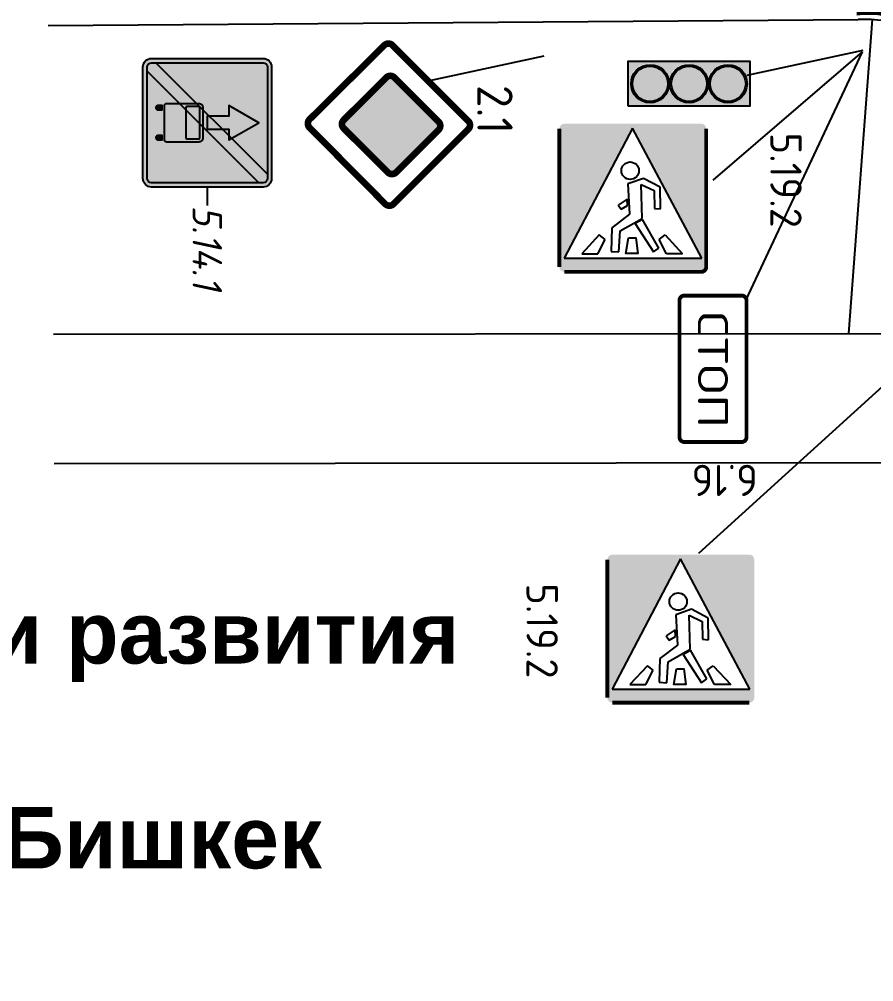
# Model space of a CAD drawing. Header units: millimetres. Extents: x 333 to 4944, y 2074 to 4864.
# Drawn here: x 1258 to 1945, y 2083 to 2858 of the extents above; entities that cross this region are included whole.
import ezdxf
from ezdxf.enums import TextEntityAlignment as Align

# ---------------------------------------------------------------- set-up
doc = ezdxf.new("R2010")
doc.units = ezdxf.units.MM
doc.layers.get('0').update_dxf_attribs({"color": 152})
doc.layers.add('знаки', color=7, linetype='Continuous')
doc.layers.add('Описание', color=250, linetype='Continuous', lineweight=15)
doc.layers.add('разметка', color=251, linetype='Continuous', lineweight=15)
doc.styles.add('ROMAND', font='ROMAND.SHX', dxfattribs={"height": 2})
doc.styles.add('SASH', font='simplex8.shx', dxfattribs={"width": 0.9, "oblique": 12})
doc.styles.get("Standard").update_dxf_attribs({"font": 'arial.ttf'})

# ---------------------------------------------------------------- blocks, each defined once
blk = doc.blocks.new('5.14.1')
at = {"layer": 'знаки', "true_color": 0xffffff}
h = blk.add_hatch(color=7, dxfattribs=at)
edge = h.paths.add_edge_path()
edge.add_arc((-1.516666666666666, 3.266666666666666), 0.2333333333333343, 89.99999999999648, 179.9999999999965, ccw=False)
edge.add_line((-1.516666666666652, 3.5), (1.516666666666538, 3.5))
edge.add_arc((1.516666666666561, 3.266666666666675), 0.2333333333333254, 1.3073986337985843e-12, 90.00000000000568, ccw=False)
edge.add_line((1.749999999999886, 3.26666666666668), (1.749999999999886, 0.2333333333333201))
edge.add_arc((1.516666666666561, 0.2333333333333255), 0.2333333333333254, 269.9999999999944, 359.9999999999987, ccw=False)
edge.add_line((1.516666666666538, 0), (-1.516666666666652, 0))
edge.add_arc((-1.516666666666675, 0.2333333333333255), 0.2333333333333255, 180.0000000000013, 270.0000000000056, ccw=False)
edge.add_line((-1.75, 0.2333333333333201), (-1.75, 3.26666666666668))
edge = h.paths.add_edge_path(flags=16)
edge.add_arc((-1.516666666666704, 3.266666666666619), 0.1166666666667355, 89.9999999999742, 179.9999999999699, ccw=False)
edge.add_line((-1.516666666666652, 3.383333333333354), (1.516666666666538, 3.383333333333354))
edge.add_arc((1.51666666666659, 3.266666666666619), 0.1166666666667355, 3.012701199622825e-11, 90.0000000000258, ccw=False)
edge.add_line((1.633333333333326, 3.26666666666668), (1.633333333333326, 0.2333333333333201))
edge.add_arc((1.516666666666604, 0.2333333333333956), 0.1166666666667213, 269.99999999996726, 359.9999999999629, ccw=False)
edge.add_line((1.516666666666538, 0.1166666666666742), (-1.516666666666652, 0.1166666666666742))
edge.add_arc((-1.516666666666718, 0.2333333333333956), 0.1166666666667213, 180.0000000000371, 270.00000000003274, ccw=False)
edge.add_line((-1.633333333333439, 0.2333333333333201), (-1.633333333333439, 3.26666666666668))
at = {"layer": 'знаки'}
h = blk.add_hatch(color=5, dxfattribs=at)
edge = h.paths.add_edge_path()
edge.add_arc((-1.516666666666704, 3.266666666666619), 0.1166666666667355, 89.9999999999742, 179.9999999999699, ccw=False)
edge.add_line((-1.516666666666652, 3.383333333333354), (1.516666666666538, 3.383333333333354))
edge.add_arc((1.51666666666659, 3.266666666666619), 0.1166666666667355, 3.012701199622825e-11, 90.0000000000258, ccw=False)
edge.add_line((1.633333333333326, 3.26666666666668), (1.633333333333326, 0.2333333333333201))
edge.add_arc((1.516666666666604, 0.2333333333333956), 0.1166666666667213, 269.99999999996726, 359.9999999999629, ccw=False)
edge.add_line((1.516666666666538, 0.1166666666666742), (-1.516666666666652, 0.1166666666666742))
edge.add_arc((-1.516666666666718, 0.2333333333333956), 0.1166666666667213, 180.0000000000371, 270.00000000003274, ccw=False)
edge.add_line((-1.633333333333439, 0.2333333333333201), (-1.633333333333439, 3.26666666666668))
h.paths.add_polyline_path([(0, 1.749999999999943), (0.1750000000000682, 1.749999999999943), (0.1750000000000682, 2.333333333333314), (0.4666666666665833, 2.333333333333314), (0, 3.150000000000006), (-0.466666666666697, 2.333333333333314), (-0.1750000000000682, 2.333333333333314), (-0.1750000000000682, 1.749999999999943)], flags=16)
edge = h.paths.add_edge_path(flags=16)
edge.add_arc((0.4666666666665579, 0.6416666666666485), 0.0583333333333057, 270.000000000025, 359.999999999975, ccw=False)
edge.add_line((0.4666666666665833, 0.5833333333333428), (-0.466666666666697, 0.5833333333333428))
edge.add_arc((-0.4666666666666716, 0.6416666666666485), 0.0583333333333057, 180.000000000025, 269.999999999975, ccw=False)
edge.add_line((-0.5249999999999773, 0.6416666666666231), (-0.5249999999999773, 1.516666666666595))
edge.add_arc((-0.4083333333333643, 1.516666666666656), 0.116666666666613, 90.0000000000258, 180.0000000000301, ccw=False)
edge.add_line((-0.4083333333334167, 1.633333333333269), (0.4083333333331893, 1.633333333333269))
edge.add_arc((0.4083333333331938, 1.516666666666599), 0.1166666666666698, -2.2168933355715126e-12, 90.00000000000222, ccw=False)
edge.add_line((0.5249999999998636, 1.516666666666595), (0.5249999999998636, 0.6416666666666231))
edge = h.paths.add_edge_path(flags=0)
edge.add_arc((0.4083333333331901, 1.516666666666539), 0.02916666666680989, 1.099199697908394e-10, 90.00000000000152)
edge.add_line((0.4083333333331893, 1.545833333333348), (-0.408333333333303, 1.545833333333235))
edge.add_arc((-0.4083333333332486, 1.516666666666597), 0.0291666666666377, 90.00000000010698, 179.9999999997815)
edge.add_line((-0.4374999999998863, 1.516666666666708), (-0.4375, 1.19583333333324))
edge.add_arc((-0.4083333333333049, 1.195833333333295), 0.0291666666666951, 180.0000000001077, 270.0000000000037)
edge.add_line((-0.408333333333303, 1.1666666666666), (0.408333333333303, 1.1666666666666))
edge.add_arc((0.4083333333333049, 1.195833333333295), 0.02916666666669498, 269.9999999999963, 359.9999999998922)
edge.add_line((0.4375, 1.19583333333324), (0.4375, 1.516666666666595))
edge = h.paths.add_edge_path(flags=16)
edge.add_line((-0.3500000000000227, 0.4083333333332746), (-0.3500000000000227, 0.5249999999998352))
edge.add_line((-0.3500000000000227, 0.5249999999998352), (-0.466666666666697, 0.5249999999998352))
edge.add_line((-0.466666666666697, 0.5249999999998352), (-0.466666666666697, 0.4083333333332746))
edge.add_arc((-0.4083333333333599, 0.4083333333332746), 0.05833333333333712, 180, 360)
edge = h.paths.add_edge_path(flags=16)
edge.add_line((0.4666666666665833, 0.4083333333332746), (0.4666666666665833, 0.5249999999998352))
edge.add_line((0.4666666666665833, 0.5249999999998352), (0.3499999999999091, 0.5249999999998352))
edge.add_line((0.3499999999999091, 0.5249999999998352), (0.3499999999999091, 0.4083333333332746))
edge.add_arc((0.4083333333332462, 0.4083333333332746), 0.05833333333333712, 180, 360)
blk.add_hatch(color=1, dxfattribs=at).paths.add_polyline_path([(1.633333333333439, 3.150000000000034), (1.633333333333439, 3.26666666666668, 0.4142135623730728), (1.516666666666652, 3.383333333333354), (1.399999999999977, 3.383333333333354), (-1.633333333333326, 0.3500000000000227), (-1.633333333333326, 0.2333333333333485, 0.4142135623730728), (-1.516666666666538, 0.1166666666666742), (-1.399999999999864, 0.1166666666666742)])
at = {"layer": 'знаки', "true_color": 0xffffff}
blk.add_hatch(color=7, dxfattribs=at).paths.add_polyline_path([(0, 1.749999999999943), (0.1750000000000682, 1.749999999999943), (0.1750000000000682, 2.333333333333314), (0.4666666666665833, 2.333333333333314), (0, 3.150000000000006), (-0.466666666666697, 2.333333333333314), (-0.1750000000000682, 2.333333333333314), (-0.1750000000000682, 1.749999999999943)])
h = blk.add_hatch(color=7, dxfattribs=at)
edge = h.paths.add_edge_path()
edge.add_arc((0.4666666666665579, 0.6416666666666485), 0.0583333333333057, 270.000000000025, 359.999999999975, ccw=False)
edge.add_line((0.4666666666665833, 0.5833333333333428), (-0.466666666666697, 0.5833333333333428))
edge.add_arc((-0.4666666666666716, 0.6416666666666485), 0.0583333333333057, 180.000000000025, 269.999999999975, ccw=False)
edge.add_line((-0.5249999999999773, 0.6416666666666231), (-0.5249999999999773, 1.516666666666595))
edge.add_arc((-0.4083333333333643, 1.516666666666656), 0.116666666666613, 90.0000000000258, 180.0000000000301, ccw=False)
edge.add_line((-0.4083333333334167, 1.633333333333269), (0.4083333333331893, 1.633333333333269))
edge.add_arc((0.4083333333331938, 1.516666666666599), 0.1166666666666698, -2.2168933355715126e-12, 90.00000000000222, ccw=False)
edge.add_line((0.5249999999998636, 1.516666666666595), (0.5249999999998636, 0.6416666666666231))
edge = h.paths.add_edge_path(flags=16)
edge.add_arc((0.4083333333331901, 1.516666666666539), 0.02916666666680989, 1.099199697908394e-10, 90.00000000000152)
edge.add_line((0.4083333333331893, 1.545833333333348), (-0.408333333333303, 1.545833333333235))
edge.add_arc((-0.4083333333332486, 1.516666666666597), 0.0291666666666377, 90.00000000010698, 179.9999999997815)
edge.add_line((-0.4374999999998863, 1.516666666666708), (-0.4375, 1.19583333333324))
edge.add_arc((-0.4083333333333049, 1.195833333333295), 0.0291666666666951, 180.0000000001077, 270.0000000000037)
edge.add_line((-0.408333333333303, 1.1666666666666), (0.408333333333303, 1.1666666666666))
edge.add_arc((0.4083333333333049, 1.195833333333295), 0.02916666666669498, 269.9999999999963, 359.9999999998922)
edge.add_line((0.4375, 1.19583333333324), (0.4375, 1.516666666666595))
h = blk.add_hatch(color=7, dxfattribs=at)
edge = h.paths.add_edge_path()
edge.add_line((-0.3500000000000227, 0.4083333333332746), (-0.3500000000000227, 0.5249999999998352))
edge.add_line((-0.3500000000000227, 0.5249999999998352), (-0.466666666666697, 0.5249999999998352))
edge.add_line((-0.466666666666697, 0.5249999999998352), (-0.466666666666697, 0.4083333333332746))
edge.add_arc((-0.4083333333333599, 0.4083333333332746), 0.05833333333333712, 180, 360)
h = blk.add_hatch(color=7, dxfattribs=at)
edge = h.paths.add_edge_path()
edge.add_line((0.4666666666665833, 0.4083333333332746), (0.4666666666665833, 0.5249999999998352))
edge.add_line((0.4666666666665833, 0.5249999999998352), (0.3499999999999091, 0.5249999999998352))
edge.add_line((0.3499999999999091, 0.5249999999998352), (0.3499999999999091, 0.4083333333332746))
edge.add_arc((0.4083333333332462, 0.4083333333332746), 0.05833333333333712, 180, 360)
at = {"layer": 'Defpoints'}
blk.add_lwpolyline([(1.749999999999886, 1.750000000000057), (2.249999999999886, 1.750000000000057)], dxfattribs=at)
at = {"layer": 'знаки'}
blk.add_lwpolyline([(-1.75, 3.26666666666668, -0.4142135623730951), (-1.516666666666652, 3.5), (1.516666666666538, 3.5, -0.4142135623731172), (1.749999999999886, 3.26666666666668), (1.749999999999886, 0.2333333333333201, -0.4142135623731172), (1.516666666666538, 0), (-1.516666666666652, 0, -0.4142135623731172), (-1.75, 0.2333333333333201), (-1.75, 3.26666666666668)], format="xyb", dxfattribs=at)
at = {"layer": 'знаки', "color": 7, "true_color": 0xffffff}
for points in [[(-1.633333333333439, 3.26666666666668, -0.4142135623730728), (-1.516666666666652, 3.383333333333354), (1.516666666666538, 3.383333333333354, -0.4142135623730728), (1.633333333333326, 3.26666666666668), (1.633333333333326, 0.2333333333333201, -0.4142135623730728), (1.516666666666538, 0.1166666666666742), (-1.516666666666652, 0.1166666666666742, -0.4142135623730728), (-1.633333333333439, 0.2333333333333201)], [(0.4375, 1.516666666666595, 0.41421356237254), (0.4083333333331893, 1.545833333333348), (-0.408333333333303, 1.545833333333235, 0.4142135623714301), (-0.4374999999998863, 1.516666666666708), (-0.4375, 1.19583333333324, 0.4142135623725623), (-0.408333333333303, 1.1666666666666), (0.408333333333303, 1.1666666666666, 0.4142135623725623), (0.4375, 1.19583333333324), (0.4375, 1.516666666666595)], [(-0.3500000000000227, 0.4083333333332746), (-0.3500000000000227, 0.5249999999998352), (-0.466666666666697, 0.5249999999998352), (-0.466666666666697, 0.4083333333332746, 0.9999999999999999)], [(0.4666666666665833, 0.4083333333332746), (0.4666666666665833, 0.5249999999998352), (0.3499999999999091, 0.5249999999998352), (0.3499999999999091, 0.4083333333332746, 0.9999999999999999)]]:
    blk.add_lwpolyline(points, format="xyb", close=True, dxfattribs=at)
at = {"layer": 'знаки', "color": 1}
for points in [[(-1.633333333333326, 0.3500000000000227), (1.400000000000091, 3.383333333333354)], [(-1.399999999999977, 0.1166666666666742), (1.633333333333439, 3.150000000000034)]]:
    blk.add_lwpolyline(points, dxfattribs=at)
at = {"layer": 'знаки', "color": 7, "true_color": 0xffffff}
blk.add_lwpolyline([(0, 1.749999999999943), (0.1750000000000682, 1.749999999999943), (0.1750000000000682, 2.333333333333314), (0.4666666666665833, 2.333333333333314), (0, 3.150000000000006), (-0.466666666666697, 2.333333333333314), (-0.1750000000000682, 2.333333333333314), (-0.1750000000000682, 1.749999999999943)], close=True, dxfattribs=at)
blk.add_lwpolyline([(0.5249999999998636, 0.6416666666666231, -0.4142135623728397), (0.4666666666665833, 0.5833333333333428), (-0.466666666666697, 0.5833333333333428, -0.4142135623728397), (-0.5249999999999773, 0.6416666666666231), (-0.5249999999999773, 1.516666666666595, -0.4142135623731172), (-0.4083333333334167, 1.633333333333269), (0.4083333333331893, 1.633333333333269, -0.4142135623731172), (0.5249999999998636, 1.516666666666595), (0.5249999999998636, 0.6416666666666231)], format="xyb", dxfattribs=at)
at = {"layer": 'знаки', "color": 0, "lineweight": 30, "style": 'SASH', "oblique": 12, "width": 0.9}
blk.add_text('5.14.1', height=0.8, dxfattribs=at).set_placement((2.249999999999886, 1.750000000000057), align=Align.MIDDLE_LEFT)

msp = doc.modelspace()

# ---------------------------------------------------------------- hatches: boundary and pattern name
at = {"ltscale": 0.2}
h = msp.add_hatch(color=251, dxfattribs=at)
h.dxf.hatch_style = 1
h.paths.add_polyline_path([(1844.917530129525, 2789.071994661553), (1844.917530129525, 2825.330545931832), (1746.934890168814, 2825.330545931832), (1746.934890168814, 2789.071994661553)])
h.paths.add_polyline_path([(1827.269312886041, 2822.541934505202, -1), (1827.269312886041, 2791.860606088211, -1)], flags=16)
h.paths.add_polyline_path([(1827.269312886041, 2821.449669101329, -1), (1827.269312886041, 2792.95287149207, -1)], flags=0)
h.paths.add_polyline_path([(1795.926210149177, 2791.860606088211, -1), (1795.926210149177, 2822.541934505202, -1)], flags=16)
h.paths.add_polyline_path([(1795.926210149177, 2792.95287149207, -1), (1795.926210149177, 2821.449669101329, -1)], flags=0)
h.paths.add_polyline_path([(1764.583107412291, 2791.860606088211, -1), (1764.583107412291, 2822.541934505202, -1)], flags=16)
h.paths.add_polyline_path([(1764.583107412291, 2792.95287149207, -1), (1764.583107412291, 2821.449669101329, -1)], flags=0)
h = msp.add_hatch(color=3)
h.dxf.hatch_style = 1
h.paths.add_polyline_path([(1765.434803342709, 2820.597426211079, 1), (1765.434803342709, 2792.100628601805, 1)])
h = msp.add_hatch(color=2)
h.dxf.hatch_style = 1
h.paths.add_polyline_path([(1796.777906079595, 2820.597426211079, 1), (1796.777906079595, 2792.100628601805, 1)])
h = msp.add_hatch(color=1)
h.dxf.hatch_style = 1
h.paths.add_polyline_path([(1828.121008816459, 2820.597426211079, 1), (1828.121008816459, 2792.100628601805, 1)])
h = msp.add_hatch(color=2)
h.dxf.hatch_style = 1
h.paths.add_polyline_path([(1559.656786136864, 2811.384009078417, 0.4142135623730951), (1553.061983000251, 2811.384009078417), (1518.783857059487, 2777.105883137653, 0.414213562373097), (1518.783857059487, 2770.511080001025), (1554.349555754827, 2734.945381305743, 0.4142135623730911), (1560.94435889144, 2734.945381305743), (1595.22248483216, 2769.223507246507, 0.414213562373097), (1595.22248483216, 2775.818310383135)])
at = {"layer": 'знаки', "linetype": 'Continuous'}
h = msp.add_hatch(color=4, dxfattribs=at)
h.paths.add_polyline_path([(1810.606596171617, 2770.179246631234, 0.4142135623731241), (1806.66551971126, 2774.120323091616), (1778.005553092631, 2774.120323091616), (1778.005553092631, 2720.604242182407), (1807.191192110963, 2665.91006019782), (1778.005553092631, 2665.91006019782), (1778.005553092631, 2654.928459622376), (1806.66551971126, 2654.928459622376, 0.4142135623731246), (1810.606596171617, 2658.869536082757)])
h.paths.add_polyline_path([(1778.005553092631, 2774.120323091616), (1696.390618887007, 2774.120323091616, 0.4142135623730246), (1692.449542426625, 2770.179246631234), (1692.449542426625, 2658.869536082757, 0.4142135623731246), (1696.390618887007, 2654.928459622376), (1778.005553092631, 2654.928459622376), (1778.005553092631, 2665.91006019782), (1696.231065218514, 2665.91006019782), (1751.293985330573, 2770.661989671103), (1778.005553092631, 2720.604242182407)])
h = msp.add_hatch(color=4, dxfattribs=at)
h.paths.add_polyline_path([(1849.254399683868, 2423.292024179775, 0.4142135623731241), (1845.313323223511, 2427.233100640156), (1816.653356604882, 2427.233100640156), (1816.653356604882, 2373.717019730948), (1845.838995623214, 2319.022837746361), (1816.653356604882, 2319.022837746361), (1816.653356604882, 2308.041237170916), (1845.313323223511, 2308.041237170916, 0.4142135623731246), (1849.254399683868, 2311.982313631298)])
h.paths.add_polyline_path([(1816.653356604882, 2427.233100640156), (1735.038422399258, 2427.233100640156, 0.4142135623730246), (1731.097345938876, 2423.292024179775), (1731.097345938876, 2311.982313631298, 0.4142135623731246), (1735.038422399258, 2308.041237170916), (1816.653356604882, 2308.041237170916), (1816.653356604882, 2319.022837746361), (1734.878868730765, 2319.022837746361), (1789.941788842824, 2423.774767219644), (1816.653356604882, 2373.717019730948)])

# ---------------------------------------------------------------- linework, layer by layer
at = {"color": 146, "true_color": 0x105689}
for p, q in [((1280.924508408654, 2853.346833890589), (1932.854048871929, 2857.983429428667)), ((1285.236917762624, 2604.656787581059), (2038.199682373942, 2605.194141336625)), ((1285.715104977226, 2500.705208204125), (2033.610279453038, 2501.565105068994))]:
    msp.add_line(p, q, dxfattribs=at)
msp.add_line((1944.277567369376, 2858.192048866094), (1925.237353225872, 2605.200767560571))
at = {"color": 7, "linetype": 'Continuous'}
for p, q in [((1619.146543967301, 2776.328548450731), (1558.153235959264, 2837.321856458769)), ((1558.924978389663, 2709.512179736407), (1619.146543967301, 2769.733745314104))]:
    msp.add_line(p, q, dxfattribs=at)
at = {"color": 7, "lineweight": 25}
for p, q in [((1586.914409549689, 2808.690105074492), (1680.276609094217, 2828.948618745918)), ((1842.625212318817, 2631.717789484908), (1936.38946443193, 2831.923288778939)), ((1843.527384330871, 2813.218277636513), (1936.8895838754, 2833.476791307939))]:
    msp.add_line(p, q, dxfattribs=at)
at = {"color": 1, "linetype": 'Continuous', "const_width": 5.329405735424648}
msp.add_lwpolyline([(1558.924978389663, 2709.512179736407), (1619.146543967301, 2769.733745314104, 0.4142135623730951), (1619.146543967301, 2776.328548450731), (1558.153235959264, 2837.321856458769, 0.4142135623730943), (1551.558432822651, 2837.321856458769), (1491.365484735765, 2777.616121205308, 0.4142135623730951), (1491.365484735765, 2771.02131806868), (1552.330175253035, 2709.512179736407, 0.4142135623730951)], format="xyb", close=True, dxfattribs=at)
msp.add_lwpolyline([(1747.786586099224, 2788.219751771302), (1747.786586099224, 2824.478303041567), (1845.769226059943, 2824.478303041567), (1845.769226059943, 2788.219751771302)], close=True)
at = {"color": 7, "linetype": 'Continuous', "const_width": 5.329405735424648}
msp.add_lwpolyline([(1560.94435889144, 2734.945381305743), (1595.22248483216, 2769.223507246507, 0.4142135623730951), (1595.22248483216, 2775.818310383135), (1559.656786136864, 2811.384009078417, 0.4142135623730943), (1553.061983000251, 2811.384009078417), (1518.783857059487, 2777.105883137653, 0.4142135623730951), (1518.783857059487, 2770.511080001025), (1554.349555754827, 2734.945381305743, 0.4142135623730951)], format="xyb", close=True, dxfattribs=at)
at = {"color": 7, "linetype": 'Continuous', "const_width": 3.146065593048835}
msp.add_lwpolyline([(1839.309970603303, 2635.817373257395), (1793.02758705739, 2635.817373257395, 0.4142135623730945), (1789.094985403157, 2631.884771603162), (1789.094985403157, 2521.847003556616, 0.4142135623730945), (1793.02758705739, 2517.914401902412), (1839.120835370319, 2517.914401902412, 0.4142135623730951), (1843.053437024551, 2521.847003556616), (1843.053437024551, 2631.884771603162, 0.4142135623730951), (1839.120835370319, 2635.817373257395)], format="xyb", dxfattribs=at)
for centre, radius in [((1765.434803342709, 2806.349027406434), 15.34066420850201), ((1796.777906079595, 2806.349027406434), 15.34066420850201), ((1828.121008816459, 2806.349027406434), 15.34066420850201), ((1765.434803342709, 2806.349027406434), 14.24839880462723), ((1796.777906079595, 2806.349027406434), 14.24839880462723), ((1828.121008816459, 2806.349027406434), 14.24839880462723)]:
    msp.add_circle(centre, radius)
at = {"color": 146, "true_color": 0x105689}
msp.add_arc((1938.384289163978, 2754.282599314034), 103.8481859454076, 0.5752296196973643, 93.0526232147467, dxfattribs=at)
at = {"color": 7, "linetype": 'Continuous'}
msp.add_arc((1556.942130121995, 2713.358365438394), 4.663230018496566, 225.0000000000092, 314.9999999999908, dxfattribs=at)
at = {"layer": 'знаки', "color": 7, "lineweight": 25}
for p, q in [((1816.323295099774, 2728.80598464973), (1936.38946443193, 2831.923288778939)), ((2025.785021066062, 2629.312155289237), (1804.404143663245, 2428.224571362688))]:
    msp.add_line(p, q, dxfattribs=at)
at = {"layer": 'знаки', "color": 4, "linetype": 'Continuous'}
for p, q in [((1751.293985330573, 2770.661989671103), (1696.231065218514, 2665.91006019782)), ((1807.191192110963, 2665.91006019782), (1751.293985330573, 2770.661989671103)), ((1696.231065218514, 2665.91006019782), (1807.191192110963, 2665.91006019782)), ((1789.941788842824, 2423.774767219644), (1734.878868730765, 2319.022837746361)), ((1845.838995623214, 2319.022837746361), (1789.941788842824, 2423.774767219644)), ((1734.878868730765, 2319.022837746361), (1845.838995623214, 2319.022837746361))]:
    msp.add_line(p, q, dxfattribs=at)
at = {"layer": 'знаки', "color": 7, "linetype": 'Continuous'}
for p, q in [((1760.208360049412, 2730.137255344878), (1747.449313797583, 2725.706859756183)), ((1773.630593483167, 2723.093683231986), (1760.208360049412, 2730.137255344878)), ((1747.449313797583, 2725.706859756183), (1748.858317020664, 2701.32934174237)), ((1759.106999600791, 2697.898509594658), (1758.179459299857, 2725.34715613402)), ((1758.179459299857, 2725.34715613402), (1768.813141971338, 2720.401439754005)), ((1768.813141971338, 2720.401439754005), (1768.917036061799, 2705.955062616593)), ((1773.696452576729, 2705.552394884913), (1773.630593483167, 2723.093683231986)), ((1747.057306458097, 2713.44625853217), (1739.681981597437, 2708.721864348306)), ((1747.275305539312, 2708.284615023514), (1747.057306458097, 2713.44625853217)), ((1739.681981597437, 2708.721864348306), (1742.172237173987, 2705.251950681566)), ((1742.172237173987, 2705.251950681566), (1747.275305539312, 2708.284615023514)), ((1768.917036061799, 2705.955062616593), (1773.696452576729, 2705.552394884913)), ((1748.858317020664, 2701.32934174237), (1734.654388592879, 2690.383931492087)), ((1741.425940108999, 2687.833114170876), (1759.106999600791, 2697.898509594658)), ((1759.217851629111, 2697.093735485078), (1753.49354756393, 2693.724948932917)), ((1772.536057920383, 2674.035956581854), (1759.217851629111, 2697.093735485078)), ((1734.654388592879, 2690.383931492087), (1734.06487724287, 2671.325544605984)), ((1753.49354756393, 2693.724948932917), (1768.107425941161, 2671.035552849771)), ((1724.594687493419, 2684.590091778971), (1710.431015048784, 2669.45261389956)), ((1729.251231129865, 2681.042248834269), (1724.594687493419, 2684.590091778971)), ((1740.229470279733, 2670.917766881285), (1741.425940108999, 2687.833114170876)), ((1772.834117531337, 2681.042248834269), (1777.490661167758, 2684.590091778971)), ((1777.490661167758, 2684.590091778971), (1791.654333612366, 2669.45261389956)), ((1723.430547387896, 2669.45261389956), (1729.251231129865, 2681.042248834269)), ((1768.107425941161, 2671.035552849771), (1772.536057920383, 2674.035956581854)), ((1778.654801273281, 2669.45261389956), (1772.834117531337, 2681.042248834269)), ((1710.431015048784, 2669.45261389956), (1723.430547387896, 2669.45261389956)), ((1734.06487724287, 2671.325544605984), (1740.229470279733, 2670.917766881285)), ((1791.654333612366, 2669.45261389956), (1778.654801273281, 2669.45261389956)), ((1798.856163561662, 2383.250032893418), (1786.097117309834, 2378.819637304724)), ((1812.278396995418, 2376.206460780527), (1798.856163561662, 2383.250032893418)), ((1786.097117309834, 2378.819637304724), (1787.506120532915, 2354.44211929091)), ((1797.754803113042, 2351.011287143198), (1796.827262812108, 2378.45993368256)), ((1796.827262812108, 2378.45993368256), (1807.460945483589, 2373.514217302545)), ((1807.460945483589, 2373.514217302545), (1807.56483957405, 2359.067840165134)), ((1812.34425608898, 2358.665172433453), (1812.278396995418, 2376.206460780527)), ((1785.705109970348, 2366.559036080711), (1778.329785109688, 2361.834641896847)), ((1785.923109051563, 2361.397392572055), (1785.705109970348, 2366.559036080711)), ((1778.329785109688, 2361.834641896847), (1780.820040686238, 2358.364728230106)), ((1780.820040686238, 2358.364728230106), (1785.923109051563, 2361.397392572055)), ((1807.56483957405, 2359.067840165134), (1812.34425608898, 2358.665172433453)), ((1787.506120532915, 2354.44211929091), (1773.30219210513, 2343.496709040628)), ((1780.07374362125, 2340.945891719417), (1797.754803113042, 2351.011287143198)), ((1797.865655141362, 2350.206513033619), (1792.141351076181, 2346.837726481457)), ((1811.183861432634, 2327.148734130395), (1797.865655141362, 2350.206513033619)), ((1773.30219210513, 2343.496709040628), (1772.712680755121, 2324.438322154525)), ((1778.877273791983, 2324.030544429826), (1780.07374362125, 2340.945891719417)), ((1792.141351076181, 2346.837726481457), (1806.755229453412, 2324.148330398311)), ((1763.24249100567, 2337.702869327512), (1749.078818561035, 2322.565391448101)), ((1762.078350900147, 2322.565391448101), (1767.899034642116, 2334.155026382809)), ((1767.899034642116, 2334.155026382809), (1763.24249100567, 2337.702869327512)), ((1811.481921043588, 2334.155026382809), (1816.138464680009, 2337.702869327512)), ((1817.302604785532, 2322.565391448101), (1811.481921043588, 2334.155026382809)), ((1816.138464680009, 2337.702869327512), (1830.302137124617, 2322.565391448101)), ((1806.755229453412, 2324.148330398311), (1811.183861432634, 2327.148734130395)), ((1749.078818561035, 2322.565391448101), (1762.078350900147, 2322.565391448101)), ((1772.712680755121, 2324.438322154525), (1778.877273791983, 2324.030544429826)), ((1830.302137124617, 2322.565391448101), (1817.302604785532, 2322.565391448101))]:
    msp.add_line(p, q, dxfattribs=at)
at = {"layer": 'знаки', "color": 4, "linetype": 'Continuous', "const_width": 3.152845404072706}
for points in [[(1692.449542426625, 2770.179246631234), (1692.449542426625, 2658.869536082757)], [(1810.606596171617, 2658.869536082757), (1810.606596171617, 2770.179246631234)], [(1696.390618887007, 2654.928459622376), (1806.66551971126, 2654.928459622376)], [(1731.097345938876, 2423.292024179775), (1731.097345938876, 2311.982313631298)], [(1735.038422399258, 2308.041237170916), (1845.313323223511, 2308.041237170916)]]:
    msp.add_lwpolyline(points, dxfattribs=at)
at = {"layer": 'знаки', "color": 7, "linetype": 'Continuous'}
for points in [[(1748.074912283987, 2682.28671037303), (1753.996008130181, 2682.235242027727), (1755.566385459516, 2669.548296865833), (1745.989656541108, 2669.548296865833)], [(1786.722715796238, 2335.399487921571), (1792.643811642432, 2335.348019576268), (1794.214188971767, 2322.661074414374), (1784.637460053359, 2322.661074414374)]]:
    msp.add_lwpolyline(points, close=True, dxfattribs=at)
at = {"layer": 'знаки', "color": 4, "linetype": 'Continuous', "const_width": 3.152845404072706}
msp.add_lwpolyline([(1806.66551971126, 2654.928459622376, 0.4142135623730955), (1810.606596171617, 2658.869536082757, 0.4142135623730955)], format="xyb", dxfattribs=at)
at = {"layer": 'знаки', "color": 7, "linetype": 'Continuous'}
for centre in [(1749.43605309319, 2736.318982965441), (1788.083856605441, 2389.431760513981)]:
    msp.add_circle(centre, 7.038120242439759, dxfattribs=at)
at = {"layer": 'разметка', "color": 40, "lineweight": 50}
msp.add_arc((1940.963270344018, 2752.744340119429), 110.3572781988438, 359.1252316401962, 94.79428581908338, dxfattribs=at)

# ---------------------------------------------------------------- block references
at = {"layer": 'знаки', "xscale": 29.59568521627294, "yscale": 29.59568521627294, "zscale": 29.59568521627294, "rotation": 270}
msp.add_blockref('5.14.1', (1357.276308597428, 2774.982652396895), dxfattribs=at)

# ---------------------------------------------------------------- texts
at = {"color": 7, "linetype": 'Continuous', "style": 'ROMAND', "width": 0.9}
for s, height, rotation, p in [('2.1', 28.42349725559813, 270, (1626.355712188513, 2805.30447979498)), ('6.16', 25.16852474439068, 180, (1851.805786849603, 2499.568721579245))]:
    msp.add_text(s, height=height, rotation=rotation, dxfattribs=at).set_placement(p)
at = {"color": 7, "linetype": 'Continuous', "style": 'ROMAND'}
msp.add_text('СТОП', height=24.11232328327641, rotation=270, dxfattribs=at).set_placement((1803.919477619587, 2623.127127325223), (1803.919477619587, 2528.974245933382), align=Align.ALIGNED)
at = {"layer": 'знаки', "color": 7, "linetype": 'Continuous', "style": 'ROMAND', "width": 0.9}
for p in [(1862.166506769867, 2766.926710971962), (1665.973136882375, 2404.077777547472)]:
    msp.add_text('5.19.2', height=25.22276323258165, rotation=270, dxfattribs=at).set_placement(p)
at = {"layer": 'Описание', "color": 18, "true_color": 0x000000, "insert": (354.8909468582951, 2471.459013008586), "char_height": 49.4690169955137, "width": 1337.183966156637, "attachment_point": 1}
msp.add_mtext('{\\fArial|b1|i0|c204|p34;"Разработано"\\PДепартамент транспорта и развития дорожно-транспортной инфраструктуры мэрии г.Бишкек\\P____________}', dxfattribs=at)

doc.saveas('drawing.dxf')
